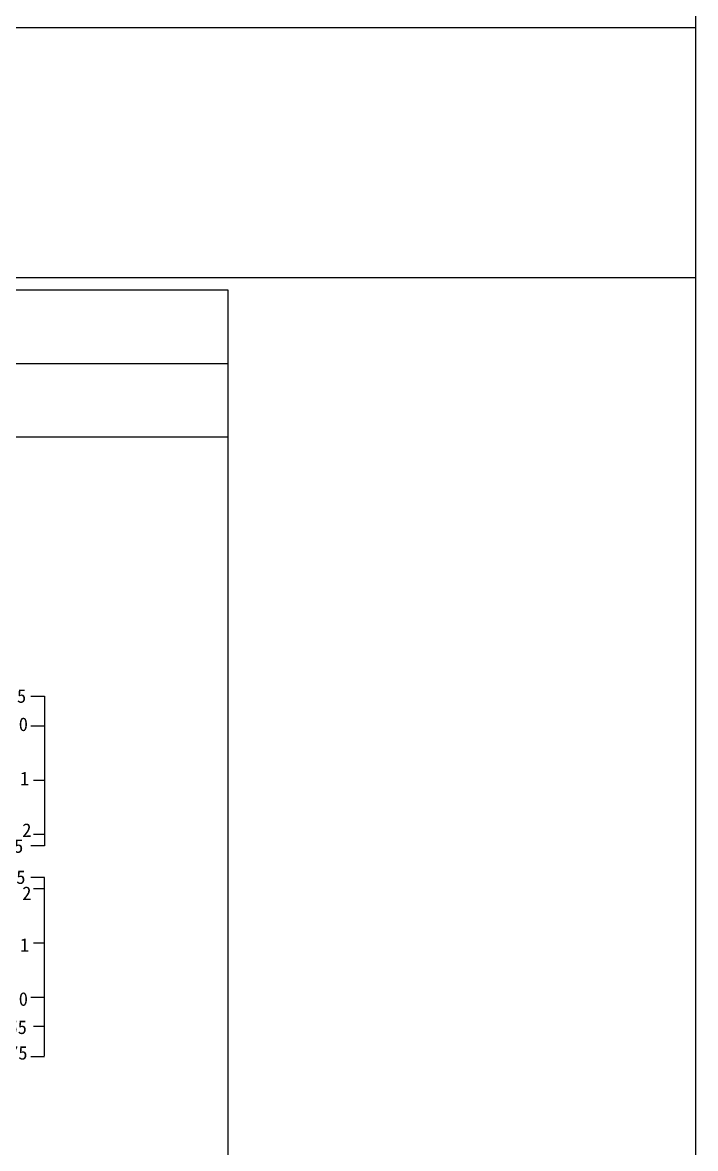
# Model space of a CAD drawing. Header units: millimetres. Extents: x -37 to 615, y -7153 to 23.
# Drawn here: x 491.3 to 615.4, y -6068.4 to -5860.9 of the extents above; entities that cross this region are included whole.
import ezdxf

# ---------------------------------------------------------------- set-up
doc = ezdxf.new("R2010")
doc.units = ezdxf.units.MM
doc.layers.add('病害', color=5, linetype='Continuous')
doc.styles.get("Standard").update_dxf_attribs({"font": ''})
doc.styles.get('Standard').set_extended_font_data('SimSun')

# ---------------------------------------------------------------- blocks, each defined once
blk = doc.blocks.new('kopp')
at = {"color": 0}
for p, q in [((1188.308, -3078.25), (1188.558, -3078.25)), ((1188.558, -3078.25), (1188.558, -3078.8)), ((1188.558, -3078.8), (1188.308, -3078.8)), ((1188.558, -3078.8), (1188.558, -3079.8)), ((1188.558, -3079.8), (1188.358, -3079.8)), ((1188.558, -3079.8), (1188.558, -3079.8)), ((1188.558, -3079.8), (1188.558, -3080.8)), ((1188.558, -3080.8), (1188.358, -3080.8)), ((1188.558, -3080.8), (1188.558, -3081.009)), ((1188.558, -3081.009), (1188.308, -3081.009)), ((1188.558, -3081.592), (1188.308, -3081.592)), ((1188.558, -3081.8), (1188.558, -3081.592)), ((1188.558, -3081.8), (1188.358, -3081.8)), ((1188.558, -3082.8), (1188.558, -3081.8)), ((1188.558, -3082.8), (1188.358, -3082.8)), ((1188.558, -3083.8), (1188.558, -3082.8)), ((1188.558, -3082.8), (1188.558, -3082.8)), ((1188.558, -3083.8), (1188.308, -3083.8)), ((1188.558, -3084.875), (1188.558, -3083.8)), ((1188.558, -3084.338), (1188.358, -3084.338)), ((1188.308, -3084.888), (1188.558, -3084.888))]:
    blk.add_line(p, q, dxfattribs=at)
for s, p in [('0.55', (1187.543, -3078.37)), ('0', (1188.086, -3078.891)), ('1', (1188.109, -3079.89)), ('2', (1188.15, -3080.842)), ('2.25', (1187.49, -3081.135)), ('2.25', (1187.53, -3081.708)), ('2', (1188.15, -3082.006)), ('1', (1188.109, -3082.959)), ('0', (1188.086, -3083.954)), ('0.55', (1187.556, -3084.474)), ('1.075', (1187.398, -3084.946))]:
    blk.add_text(s, height=0.25).set_placement(p)

msp = doc.modelspace()

# ---------------------------------------------------------------- linework, layer by layer
at = {"color": 0, "linetype": 'ByBlock'}
for p, q in [((0, -5910.15), (529.17, -5910.15)), ((529.17, -5910.15), (529.17, -6275)), ((136.5, -5937.28), (529.17, -5937.28))]:
    msp.add_line(p, q, dxfattribs=at)
at = {"color": 3, "linetype": 'ByBlock'}
for points in [[(-36.77, -5446.81), (615.38, -5446.81), (615.38, -5907.93), (-36.77, -5907.93)], [(-36.77, -5861.81), (615.38, -5861.81), (615.38, -6322.93), (-36.77, -6322.93)]]:
    msp.add_lwpolyline(points, close=True, dxfattribs=at)
at = {"layer": '病害', "color": 5}
for p in [(529.17, -5910.15), (386.58, -5937.28)]:
    msp.add_line(p, (529.17, -5937.28), dxfattribs=at)
at = {"layer": '病害', "color": 0}
msp.add_line((387.14, -5923.77), (529.17, -5923.77), dxfattribs=at)

# ---------------------------------------------------------------- block references
at = {"xscale": 9.999999999994273, "yscale": 9.999999999994273, "zscale": 9.999999999994273}
msp.add_blockref('kopp', (-11390.27, 24797.43), dxfattribs=at)

doc.saveas('drawing.dxf')
